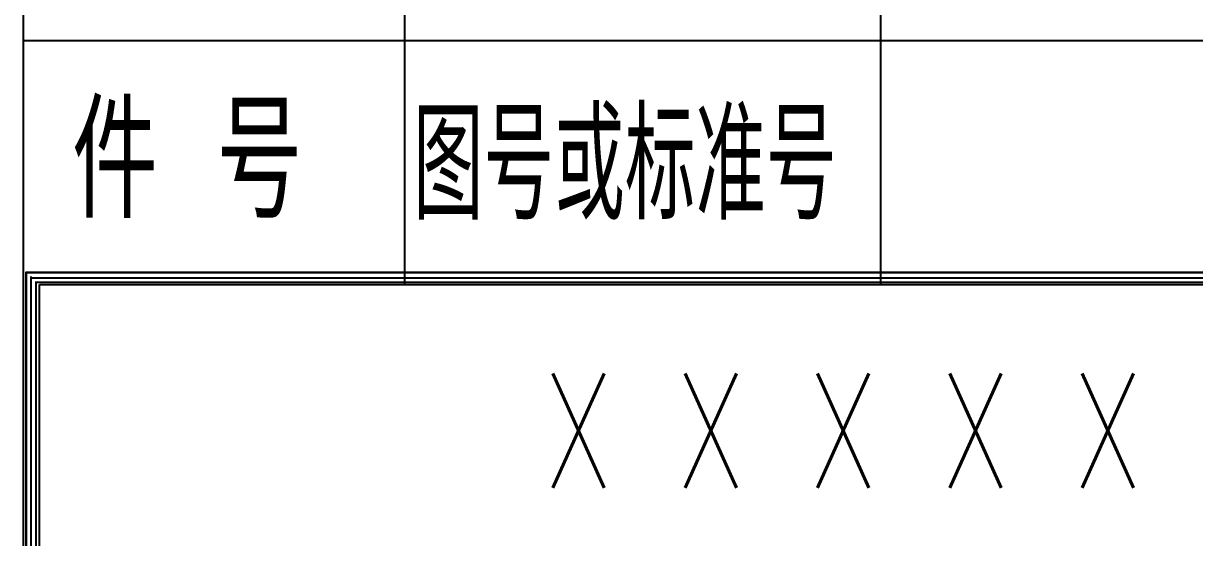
# Model space of a CAD drawing. Extents: x 0 to 1476, y -3 to 841.
# Drawn here: x 403.1 to 464.6, y 47.7 to 74.8 of the extents above; entities that cross this region are included whole.
import ezdxf

# ---------------------------------------------------------------- set-up
doc = ezdxf.new("R2010")
doc.units = 0
doc.header["$LTSCALE"] = 3
doc.header["$MEASUREMENT"] = 0
for name, color, linetype in [('1', 2, 'CONTINUOUS'), ('2', 1, 'CONTINUOUS'), ('BORDER', 7, 'CONTINUOUS'), ('LAYER1', 2, 'CONTINUOUS')]:
    doc.layers.add(name, color=color, linetype=linetype)
doc.styles.add('HZTXT', font='romans', dxfattribs={"width": 0.75, "bigfont": 'HZTXT'})

msp = doc.modelspace()

# ---------------------------------------------------------------- linework, layer by layer
at = {"layer": '1'}
msp.add_line((403.10812, 73.85467), (583.12915, 73.85467), dxfattribs=at)
at = {"layer": '2'}
for p, q in [((403.10812, 11.00812), (403.10812, 409.85467)), ((423.10812, 409.85467), (423.10812, 61.01592)), ((448.10812, 61.01592), (448.10812, 409.85467))]:
    msp.add_line(p, q, dxfattribs=at)
at = {"layer": 'BORDER'}
for p, q in [((403.25594, 11.00812), (403.25594, 61.71126)), ((403.25594, 61.71126), (403.25594, 11.00812)), ((403.25594, 61.69342), (582.99188, 61.69342)), ((582.99188, 61.65107), (403.25594, 61.65107)), ((403.51001, 10.60253), (403.51001, 61.4572)), ((403.56578, 61.39701), (582.99188, 61.39701)), ((403.76407, 61.20314), (403.76407, 10.85659)), ((582.99188, 61.14295), (403.81984, 61.14295)), ((403.93344, 61.03376), (403.93344, 11.02597)), ((582.99188, 61.01592), (403.94687, 61.01592))]:
    msp.add_line(p, q, dxfattribs=at)

# ---------------------------------------------------------------- texts
at = {"layer": '1', "style": 'HZTXT'}
for s, height, width, p in [('件 号', 6, 0.75, (405.66045, 64.53069)), ('图号或标准号', 5.7, 0.65, (423.55131, 64.45523))]:
    msp.add_text(s, height=height, dxfattribs=dict(at, width=width)).set_placement(p)
at = {"layer": 'LAYER1', "style": 'HZTXT', "width": 0.75}
msp.add_text('X X X X X', height=6, dxfattribs=at).set_placement((430.30895, 50.36249))

doc.saveas('drawing.dxf')
